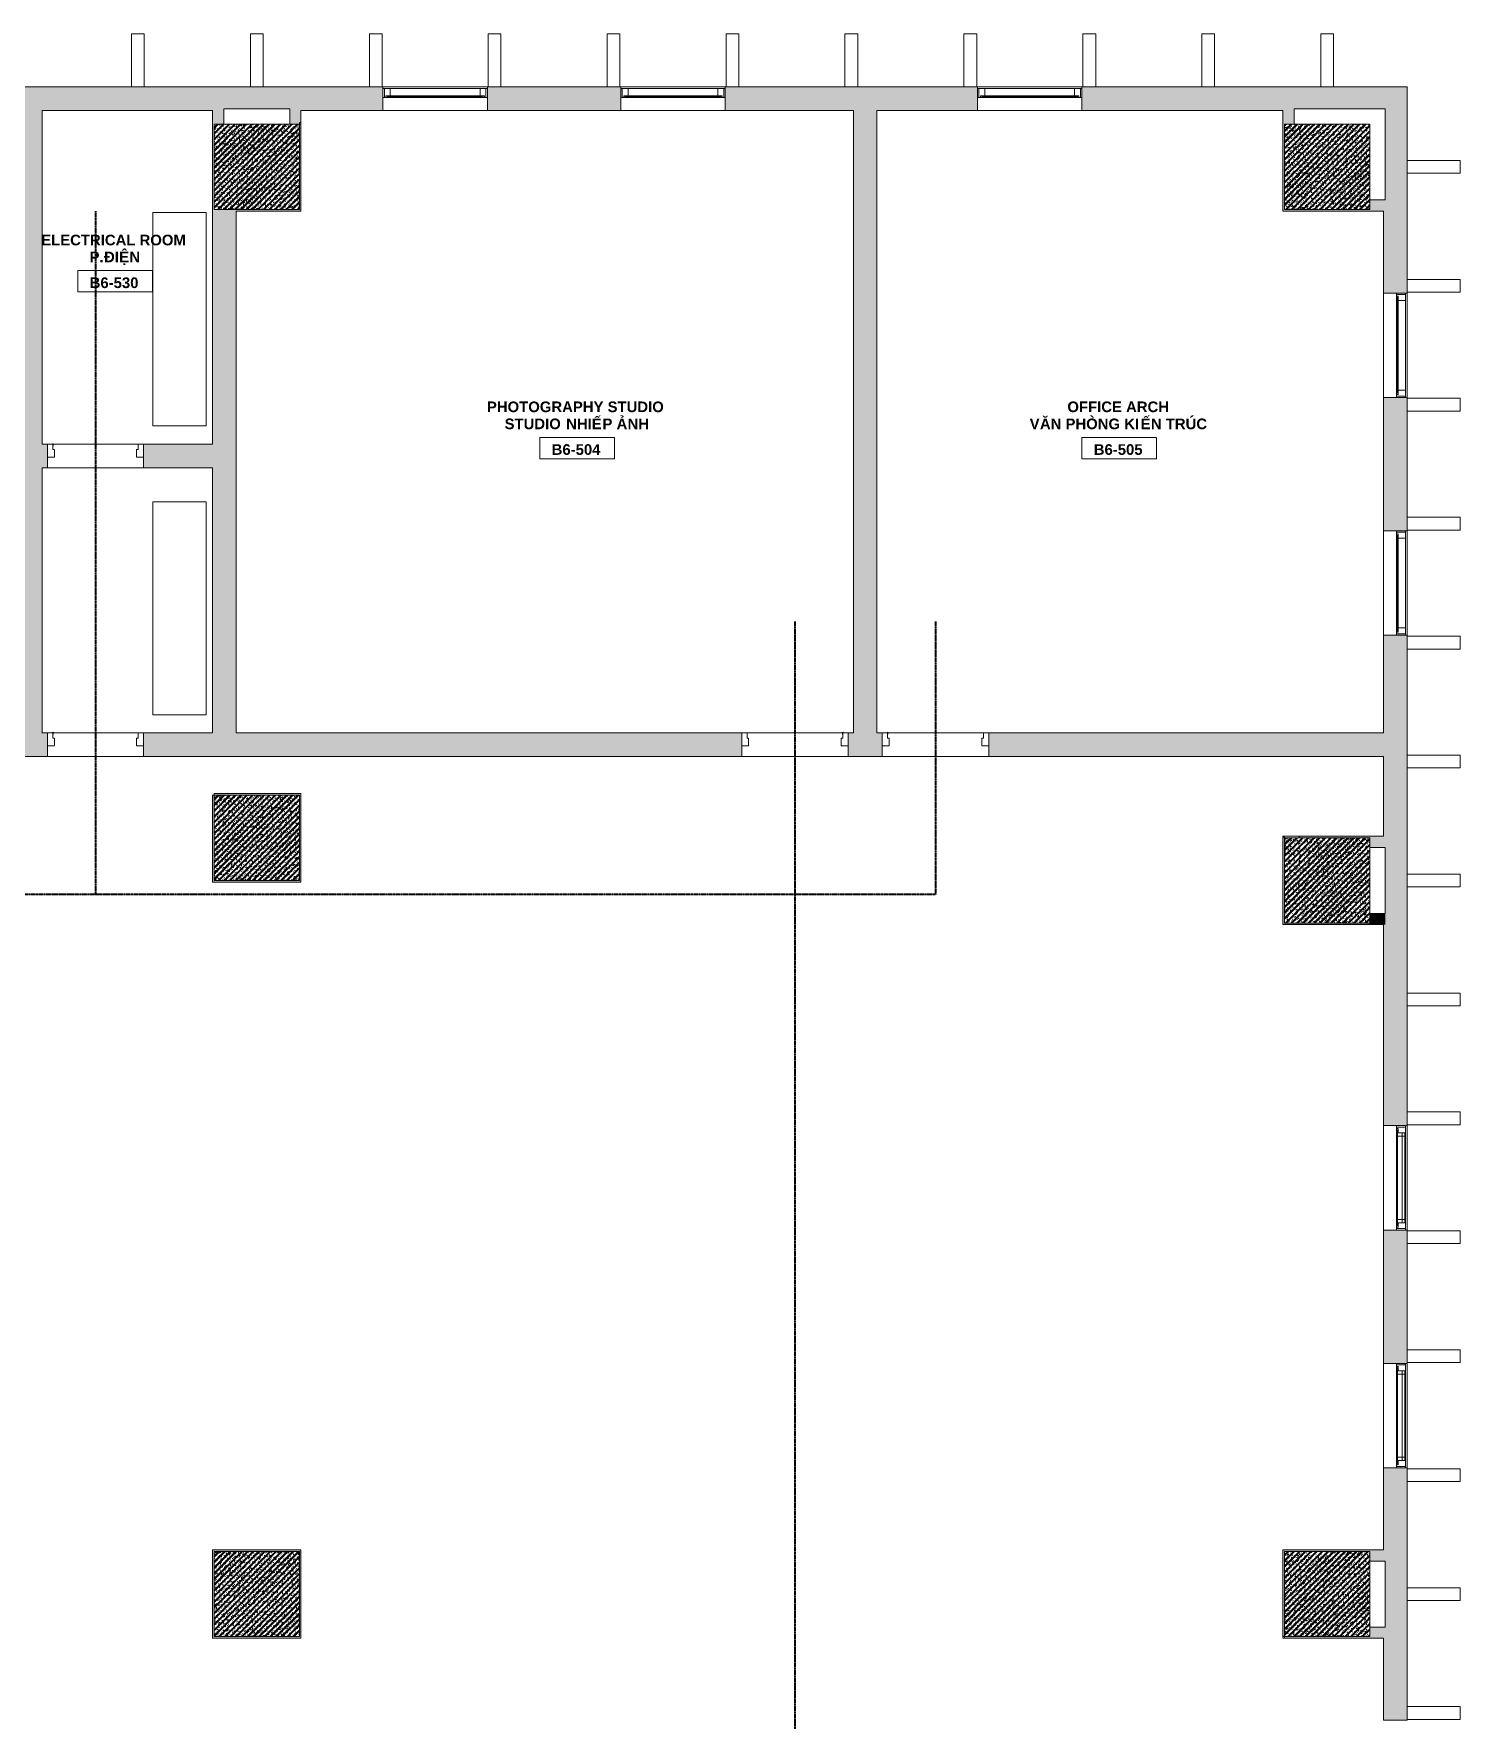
# Model space of a CAD drawing. Header units: millimetres. Extents: x -34669 to 32595, y 16058 to 152521.
# Drawn here: x 4466 to 17860, y 59662 to 75497 of the extents above; entities that cross this region are included whole.
import ezdxf

# ---------------------------------------------------------------- set-up
doc = ezdxf.new("R2010")
doc.units = ezdxf.units.MM
doc.linetypes.add('Dash', pattern=[6.35, 3.175, -3.175])
doc.linetypes.add('dash 1-1', pattern=[2, 1, -1])
for name, color, linetype, lineweight in [('A-AREA-IDEN', 2, 'Continuous', 9), ('A-DETL', 90, 'Continuous', 5), ('A-DOOR', 31, 'Continuous', 5), ('A-DOOR-FRAM', 31, 'Continuous', 5), ('A-FLOR', 192, 'Continuous', 5), ('A-GLAZ', 151, 'Continuous', 5), ('A-GLAZ-CWMG', 51, 'Continuous', 5), ('A-GLAZ-HDLN', 1, 'Dash', 5), ('A-WALL', 113, 'Continuous', 5), ('A-WALL-PATT', 111, 'Continuous', 5), ('S-COLS', 52, 'Continuous', 5)]:
    doc.layers.add(name, color=color, linetype=linetype, lineweight=lineweight)
doc.styles.add('Arial_B', font='arialbd.ttf', dxfattribs={"height": 100})
doc.styles.add('Arial_B_1', font='arialbd.ttf', dxfattribs={"height": 100})
pattern_1 = [(50, (0, 0), (63.763904, -5.57885), [6.668, -73.343]), (355, (0, 0), (-12.334876, 66.869514), [5.334, -58.674]), (100.451, (5.314, -0.465), (51.43036, 61.29098), [5.667, -62.332]), (46.184, (0, 17.78), (94.87722, -14.714836), [10.001, -110.014]), (96.636, (7.91, 16.55), (83.09115, 86.5993), [8.5, -93.497]), (351.184, (0, 17.78), (83.09204, 86.59928), [8.001, -88.011]), (21, (8.89, 13.335), (53.064487, -35.792726), [6.667, -73.342]), (326, (8.89, 13.335), (21.63066, 64.46546), [5.334, -58.674]), (71.451, (13.31, 10.35), (74.69646, 28.672367), [5.667, -62.332]), (37.5, (0, 0), (1.080413, 29.594271), [1.676, -56.286, 1.676, -57.887, -58.896]), (37.5, (0, 0), (1.080413, 29.594271), [-117.526, 1.676, -57.22]), (7.5, (0, 0), (23.386368, 35.063507), [1.676, -32.283, 1.676, -54.953, -22.447]), (7.5, (0, 0), (23.386368, 35.063507), [-90.589, 1.676, -20.771]), (327.5, (-19.825, 0), (47.456567, -2.005468), [1.676, -20.549, 1.676, -67.666, -92.011]), (327.5, (-19.825, 0), (47.456567, -2.005468), [-91.567, 1.676, -90.335]), (317.5, (-28.715, 0), (51.844948, 8.89904), [1.676, -27.216, 1.676, -44.374, -65.342]), (317.5, (-28.715, 0), (51.844948, 8.89904), [-74.943, 1.676, -63.665]), (45, (0, 0), (-26.715908, 26.715908), []), (45, (0, 10.89), (-26.715908, 26.715908), [])]

# ---------------------------------------------------------------- blocks, each defined once
blk = doc.blocks.new('M_Concrete-Square-Column - C1 - 800 X 800-8582966-5th Traffic Floor Plan - Pedestrian')
at = {"layer": 'S-COLS'}
h = blk.add_hatch(dxfattribs=at)
h.set_pattern_fill('FP_3', color=256, style=0, pattern_type=2)
h.set_pattern_definition([(50, (-16610.066, -74247), (63.763904, -5.57885), [6.667, -73.342]), (355, (-16610.066, -74247), (-12.334876, 66.869514), [5.334, -58.674]), (100.451, (-16604.75, -74247.465), (51.43036, 61.29098), [5.667, -62.332]), (46.184, (-16610.066, -74229.22), (94.87722, -14.714836), [10.001, -110.014]), (96.636, (-16602.16, -74230.45), (83.09115, 86.5993), [8.5, -93.497]), (351.184, (-16610.07, -74229.22), (83.09204, 86.59928), [8.001, -88.011]), (21, (-16601.176, -74233.665), (53.064487, -35.792726), [6.668, -73.343]), (326, (-16601.176, -74233.665), (21.63066, 64.46546), [5.334, -58.674]), (71.451, (-16596.754, -74236.65), (74.69646, 28.672367), [5.667, -62.332]), (37.5, (-16610.066, -74247), (1.080413, 29.594271), [1.676, -56.286, 1.676, -57.887, -58.896]), (37.5, (-16610.066, -74247), (1.080413, 29.594271), [-117.526, 1.676, -57.22]), (7.5, (-16610.066, -74247), (23.386368, 35.063507), [1.676, -32.283, 1.676, -54.953, -22.447]), (7.5, (-16610.066, -74247), (23.386368, 35.063507), [-90.589, 1.676, -20.771]), (327.5, (-16629.89, -74247), (47.456567, -2.005468), [1.676, -20.549, 1.676, -67.666, -92.011]), (327.5, (-16629.89, -74247), (47.456567, -2.005468), [-91.567, 1.676, -90.335]), (317.5, (-16638.78, -74247), (51.844948, 8.89904), [1.676, -27.216, 1.676, -44.374, -65.342]), (317.5, (-16638.78, -74247), (51.844948, 8.89904), [-74.943, 1.676, -63.665]), (45, (-16610.066, -74247), (-26.716616, 26.716616), []), (45, (-16610.066, -74236.11), (-26.716616, 26.716616), [])])
h.paths.add_polyline_path([(-400, -400), (400, -400), (400, 400), (-400, 400)])
at = {"layer": 'S-COLS', "lineweight": 15}
for p, q in [((400, 400), (-400, 400)), ((-400, 400), (-400, -400)), ((400, -400), (400, 400)), ((-400, -400), (400, -400))]:
    blk.add_line(p, q, dxfattribs=at)
blk = doc.blocks.new('M_Concrete-Square-Column - C1 - 800 X 800-V1-5th Traffic Floor Plan - Pedestrian')
at = {"layer": 'S-COLS'}
h = blk.add_hatch(dxfattribs=at)
h.set_pattern_fill('FP_4', color=256, style=0, pattern_type=2)
h.set_pattern_definition([(50, (-16610.066, -60847), (63.763904, -5.57885), [6.667, -73.342]), (355, (-16610.066, -60847), (-12.334876, 66.869514), [5.334, -58.674]), (100.451, (-16604.75, -60847.465), (51.43036, 61.29098), [5.667, -62.332]), (46.184, (-16610.066, -60829.22), (94.87722, -14.71484), [10.001, -110.014]), (96.636, (-16602.16, -60830.45), (83.09115, 86.5993), [8.5, -93.497]), (351.184, (-16610.07, -60829.22), (83.09204, 86.59928), [8.001, -88.011]), (21, (-16601.176, -60833.665), (53.064487, -35.792726), [6.668, -73.343]), (326, (-16601.176, -60833.665), (21.63066, 64.46546), [5.334, -58.674]), (71.451, (-16596.754, -60836.65), (74.69646, 28.67237), [5.667, -62.332]), (37.5, (-16610.066, -60847), (1.080413, 29.594271), [1.676, -56.286, 1.676, -57.887, -58.896]), (37.5, (-16610.066, -60847), (1.080413, 29.594271), [-117.526, 1.676, -57.22]), (7.5, (-16610.066, -60847), (23.386368, 35.063507), [1.676, -32.283, 1.676, -54.953, -22.447]), (7.5, (-16610.066, -60847), (23.386368, 35.063507), [-90.589, 1.676, -20.771]), (327.5, (-16629.89, -60847), (47.456567, -2.005468), [1.676, -20.549, 1.676, -67.666, -92.011]), (327.5, (-16629.89, -60847), (47.456567, -2.005468), [-91.567, 1.676, -90.335]), (317.5, (-16638.78, -60847), (51.844948, 8.89904), [1.676, -27.216, 1.676, -44.374, -65.342]), (317.5, (-16638.78, -60847), (51.844948, 8.89904), [-74.943, 1.676, -63.665]), (45, (-16610.066, -60847), (-26.716616, 26.716616), []), (45, (-16610.066, -60836.11), (-26.716616, 26.716616), [])])
h.paths.add_polyline_path([(400, -400), (400, 400), (-400, 400), (-400, -400)])
at = {"layer": 'S-COLS', "lineweight": 15}
for p, q in [((400, 400), (-400, 400)), ((-400, 400), (-400, -400)), ((400, -400), (400, 400)), ((-400, -400), (400, -400))]:
    blk.add_line(p, q, dxfattribs=at)
blk = doc.blocks.new('DP3-D301 - DP3-D301-9166700-5th Traffic Floor Plan - Pedestrian')
at = {"layer": 'A-DOOR'}
for p, q in [((447, 113), (447, 94)), ((447, 94), (450, 94)), ((450, 94), (450, 108))]:
    blk.add_line(p, q, dxfattribs=at)
for centre, radius, start, end in [((450, 113), 3, 290.6789, 180), ((450, 113), 3, 48.0065, 121.3362), ((450, 113), 3, 48.0065, 121.3362), ((450, 113), 3, 48.0065, 121.3362), ((450, 113), 3, 48.0065, 121.3362), ((450, 113), 3, 48.0065, 121.3362), ((450, 113), 3, 48.0065, 121.3362), ((450, 113), 3, 48.0065, 121.3362), ((452, 108), 2.19, 120.9247, 176.9338)]:
    blk.add_arc(centre, radius, start, end, dxfattribs=at)
at = {"layer": 'A-DOOR-FRAM'}
for p, q in [((-450, 110), (-500, 110)), ((-450, 60), (-450, 110)), ((-435, 60), (-450, 60)), ((-435, -10), (-435, 60)), ((450, 60), (435, 60)), ((435, 60), (435, -10)), ((450, 94), (450, 60)), ((500, 110), (451, 110)), ((-500, -10), (-435, -10)), ((435, -10), (500, -10))]:
    blk.add_line(p, q, dxfattribs=at)
blk = doc.blocks.new('DP3-D301 - DP3-D301-9166699-5th Traffic Floor Plan - Pedestrian')
at = {"layer": 'A-DOOR'}
for p, q in [((447, -94), (447, -113)), ((450, -94), (447, -94)), ((450, -108), (450, -94))]:
    blk.add_line(p, q, dxfattribs=at)
for centre, radius, start, end in [((450, -113), 3, 180, 69.3211), ((450, -113), 3, 238.6638, 311.9935), ((450, -113), 3, 238.6638, 311.9935), ((450, -113), 3, 238.6638, 311.9935), ((450, -113), 3, 238.6638, 311.9935), ((450, -113), 3, 238.6638, 311.9935), ((450, -113), 3, 238.6638, 311.9935), ((450, -113), 3, 238.6638, 311.9935), ((452, -108), 2.19, 183.0662, 239.0753)]:
    blk.add_arc(centre, radius, start, end, dxfattribs=at)
at = {"layer": 'A-DOOR-FRAM'}
for p, q in [((-500, 10), (-435, 10)), ((-435, 10), (-435, -60)), ((435, 10), (500, 10)), ((435, -60), (435, 10)), ((-450, -110), (-500, -110)), ((-450, -60), (-450, -110)), ((-435, -60), (-450, -60)), ((450, -60), (435, -60)), ((450, -94), (450, -60)), ((500, -110), (451, -110))]:
    blk.add_line(p, q, dxfattribs=at)
blk = doc.blocks.new('DP3-D101 - DP3-D101-9444226-5th Traffic Floor Plan - Pedestrian')
at = {"layer": 'A-DOOR'}
for p, q in [((-447, 10), (-388, 10)), ((-385, 7), (-385, -57)), ((385, -57), (385, 7)), ((388, 10), (447, 10)), ((-403, -110), (-447, -110)), ((-400, -63), (-400, -107)), ((-388, -60), (-397, -60)), ((397, -60), (388, -60)), ((397, -94), (397, -113)), ((400, -94), (397, -94)), ((400, -94), (400, -63)), ((400, -108), (400, -94)), ((447, -110), (403, -110))]:
    blk.add_line(p, q, dxfattribs=at)
for centre, radius, start, end in [((-447, 7), 3, 90, 180), ((-447, 7), 3, 90, 180), ((-388, 7), 3, 0, 90), ((-388, 7), 3, 0, 90), ((388, 7), 3, 90, 180), ((388, 7), 3, 90, 180), ((447, 7), 3, 0, 90), ((447, 7), 3, 0, 90), ((-447, -107), 3, 179.9639, 270), ((-447, -107), 3, 179.9639, 218.5508), ((-447, -107), 3, 231.4131, 270), ((-403, -107), 3, 270, 360), ((-403, -107), 3, 270, 0), ((-397, -63), 3, 90, 180), ((-388, -57), 3, 270, 0), ((-388, -57), 3, 270, 0), ((388, -57), 3, 180, 270), ((388, -57), 3, 180, 270), ((397, -63), 3, 0, 90), ((400, -113), 3, 180, 69.3211), ((400, -113), 3, 238.6638, 311.9935), ((400, -113), 3, 238.6638, 311.9935), ((400, -113), 3, 238.6638, 311.9935), ((400, -113), 3, 238.6638, 311.9935), ((400, -113), 3, 238.6638, 311.9935), ((400, -113), 3, 238.6638, 311.9935), ((400, -113), 3, 238.6638, 311.9935), ((403, -107), 3, 180, 270), ((403, -107), 3, 180, 270), ((402, -108), 2.19, 183.0662, 239.0753), ((447, -107), 3, 270, 0.0361), ((447, -107), 3, 270, 308.5869), ((447, -107), 3, 321.4492, 0.0361)]:
    blk.add_arc(centre, radius, start, end, dxfattribs=at)
blk = doc.blocks.new('Rectangular Mullion - TWOG-PROFILE-Mullion-120X500-11979639-5th Traffic Floor Plan - Pedestrian')
at = {"layer": 'A-GLAZ-CWMG'}
for p, q in [((-120, -250), (-120, 250)), ((-120, 250), (0, 250)), ((0, 250), (0, -250)), ((0, -250), (-120, -250))]:
    blk.add_line(p, q, dxfattribs=at)
blk = doc.blocks.new('Rectangular Mullion - TWOG-PROFILE-Mullion-120X500-11979637-5th Traffic Floor Plan - Pedestrian')
at = {"layer": 'A-GLAZ-CWMG'}
for p, q in [((-60, -250), (-60, 250)), ((-60, 250), (60, 250)), ((60, 250), (60, -250)), ((60, -250), (-60, -250))]:
    blk.add_line(p, q, dxfattribs=at)
blk = doc.blocks.new('Rectangular Mullion - TWOG-PROFILE-Mullion-120X500-11979640-5th Traffic Floor Plan - Pedestrian')
at = {"layer": 'A-GLAZ-CWMG'}
for p, q in [((0, 250), (-120, 250)), ((-120, 250), (-120, -250)), ((0, -250), (0, 250)), ((-120, -250), (0, -250))]:
    blk.add_line(p, q, dxfattribs=at)
blk = doc.blocks.new('VGU_CLUSTER_W1B - W2B - W3B - VGU_CLUSTER_W2B-12355422-5th Traffic Floor Plan - Pedestrian')
at = {"layer": 'A-GLAZ', "lineweight": 9}
for p, q in [((-477, 95), (-490, 95)), ((-490, 12), (-477, 12)), ((-477, 95), (-477, 12)), ((-421, 95), (-477, 95)), ((-477, 12), (-477, 95)), ((-477, 12), (-462, 12)), ((-462, 12), (-462, 28)), ((-462, 28), (-421, 28)), ((-421, 28), (-451, 28)), ((-451, 28), (-451, 21)), ((-451, 21), (-391, 21)), ((-421, 28), (-421, 95)), ((-421, 88), (-421, 28)), ((-391, 88), (-421, 88)), ((421, 88), (-421, 88)), ((-421, 88), (-421, 63)), ((-421, 63), (421, 63)), ((-391, 21), (-391, 88)), ((421, 88), (391, 88)), ((391, 88), (391, 21)), ((391, 21), (451, 21)), ((477, 95), (421, 95)), ((421, 95), (421, 28)), ((421, 28), (421, 88)), ((421, 63), (421, 88)), ((451, 28), (421, 28)), ((421, 28), (462, 28)), ((451, 21), (451, 28)), ((462, 28), (462, 12)), ((462, 12), (477, 12)), ((477, 12), (477, 95)), ((490, 95), (477, 95)), ((477, 95), (477, 12)), ((477, 12), (490, 12))]:
    blk.add_line(p, q, dxfattribs=at)
at = {"layer": 'A-GLAZ'}
for p, q in [((-462, 12), (462, 12)), ((421, 95), (-421, 95)), ((-391, 21), (391, 21))]:
    blk.add_line(p, q, dxfattribs=at)
at = {"layer": 'A-GLAZ-HDLN'}
for p, q in [((-21, 95), (0, 95)), ((-21, 12), (0, 12)), ((21, 95), (0, 95)), ((21, 12), (0, 12))]:
    blk.add_line(p, q, dxfattribs=at)
blk = doc.blocks.new('VGU_CLUSTER_W1C - W2C - VGU_CLUSTER_W2C-8584645-5th Traffic Floor Plan - Pedestrian')
at = {"layer": 'A-GLAZ', "lineweight": 9}
for p, q in [((-477, 95), (-490, 95)), ((-490, 12), (-477, 12)), ((-477, 95), (-477, 12)), ((-421, 95), (-477, 95)), ((-477, 12), (-477, 95)), ((-477, 12), (-462, 12)), ((-462, 12), (-462, 28)), ((-462, 28), (-421, 28)), ((-421, 28), (-451, 28)), ((-451, 28), (-451, 21)), ((-451, 21), (-391, 21)), ((-391, 21), (-391, 28)), ((391, 28), (391, 21)), ((391, 21), (451, 21)), ((477, 95), (421, 95)), ((421, 28), (462, 28)), ((451, 28), (421, 28)), ((451, 21), (451, 28)), ((462, 28), (462, 12)), ((462, 12), (477, 12)), ((477, 12), (477, 95)), ((490, 95), (477, 95)), ((477, 95), (477, 12)), ((477, 12), (490, 12))]:
    blk.add_line(p, q, dxfattribs=at)
at = {"layer": 'A-GLAZ'}
for p, q in [((-462, 12), (462, 12)), ((-421, 95), (421, 95)), ((-421, 95), (-421, 28)), ((421, 28), (-421, 28)), ((-391, 21), (391, 21)), ((421, 95), (421, 28))]:
    blk.add_line(p, q, dxfattribs=at)
blk = doc.blocks.new('Room Tag - Room Tag-8377849-5th Traffic Floor Plan - Pedestrian')
at = {"layer": 'A-AREA-IDEN'}
for p, q in [((-7, -0.80625), (-7, -4.80625)), ((-7, -0.80625), (7, -0.80625)), ((7, -0.80625), (7, -4.80625)), ((-7, -4.80625), (7, -4.80625))]:
    blk.add_line(p, q, dxfattribs=at)

msp = doc.modelspace()

# ---------------------------------------------------------------- hatches: boundary and pattern name
at = {"layer": 'A-WALL-PATT'}
h = msp.add_hatch(color=256, dxfattribs=at)
h.paths.add_polyline_path([(4545, 74777), (6145, 74777), (6145, 74997), (1104, 74997), (1104, 74777), (4325, 74777)])
h.paths.add_polyline_path([(-2975, 74777), (-2252, 74777), (-2252, 74997), (-2975, 74997), (-2975, 74908)])
for points in [[(6160, 74647), (6250, 74647), (6250, 74997), (6145, 74997), (6145, 74647)], [(6250, 74792), (6870, 74792), (6870, 74997), (6250, 74997), (6250, 74908)], [(6870, 74647), (6975, 74647), (6975, 74997), (6870, 74997), (6870, 74777)], [(16195, 74647), (16300, 74647), (16300, 74997), (16210, 74997), (16210, 74777), (16195, 74777)], [(16300, 74792), (17155, 74792), (17155, 74997), (16300, 74997), (16300, 74908)], [(17360, 73937), (17360, 74997), (17155, 74997), (17155, 73937)], [(4340, 71832), (4545, 71832), (4545, 74777), (4325, 74777), (4325, 71832)], [(12260, 68932), (12383, 68932), (12383, 74777), (12163, 74777), (12163, 68932)], [(6160, 73832), (6160, 74647), (6145, 74647), (6145, 73832)], [(6975, 73832), (6975, 74662), (6960, 74662), (6960, 73832)], [(16210, 73832), (16210, 74647), (16195, 74647), (16195, 73832)], [(6365, 68932), (6365, 73832), (6145, 73832), (6145, 68932)], [(6365, 73832), (6960, 73832), (6960, 73847), (6160, 73847), (6160, 73832)], [(16210, 73832), (17010, 73832), (17010, 73847), (16210, 73847)], [(17010, 73832), (17140, 73832), (17140, 73847), (17360, 73847), (17360, 73937), (17010, 73937), (17010, 73847)], [(4545, 68712), (4545, 71832), (4340, 71832), (4340, 68712)], [(6160, 67532), (6160, 68347), (6145, 68347), (6145, 67532)], [(6960, 68362), (6160, 68362), (6160, 68347), (6960, 68347)], [(6975, 67532), (6975, 68362), (6960, 68362), (6960, 67532)], [(16210, 67132), (16210, 67955), (16195, 67955), (16195, 67132)], [(17010, 67962), (16348, 67962), (16348, 67947), (17010, 67947)], [(17155, 67857), (17360, 67857), (17360, 67947), (17140, 67947), (17140, 67962), (17010, 67962), (17010, 67857), (17140, 67857)], [(17360, 67132), (17360, 67857), (17155, 67857), (17155, 67132)], [(6960, 67547), (6160, 67547), (6160, 67532), (6960, 67532)], [(17010, 67147), (16210, 67147), (16210, 67132), (17010, 67132)], [(17140, 67132), (17155, 67132), (17155, 67237), (17010, 67237), (17010, 67132)], [(6160, 61247), (6975, 61247), (6975, 61262), (6145, 61262), (6145, 61247)], [(6145, 60447), (6160, 60447), (6160, 61247), (6145, 61247), (6145, 60835)], [(6975, 60432), (6975, 61247), (6960, 61247), (6960, 60432)], [(16210, 61247), (17010, 61247), (17010, 61262), (16195, 61262), (16195, 61247)], [(16195, 60447), (16210, 60447), (16210, 61247), (16195, 61247), (16195, 60835)], [(17360, 61157), (17360, 61262), (17010, 61262), (17010, 61157), (17155, 61157)], [(17155, 60537), (17360, 60537), (17360, 61157), (17155, 61157), (17155, 60835)], [(17140, 60432), (17360, 60432), (17360, 60537), (17010, 60537), (17010, 60432)], [(6960, 60432), (6960, 60447), (6145, 60447), (6145, 60432), (6160, 60432)], [(17010, 60432), (17010, 60447), (16210, 60447), (16210, 60432)]]:
    msp.add_hatch(color=256, dxfattribs=at).paths.add_polyline_path(points)
h = msp.add_hatch(color=256, dxfattribs=at)
h.paths.add_polyline_path([(12383, 74777), (13328, 74777), (13328, 74997), (10958, 74997), (10958, 74777), (12163, 74777)])
h.paths.add_polyline_path([(8725, 74777), (9978, 74777), (9978, 74997), (8725, 74997), (8725, 74908)])
h.paths.add_polyline_path([(7745, 74777), (7745, 74997), (6975, 74997), (6975, 74777), (7057, 74777)])
h.paths.add_polyline_path([(14308, 74777), (16210, 74777), (16210, 74997), (14308, 74997), (14308, 74908)])
h = msp.add_hatch(color=256, dxfattribs=at)
h.paths.add_polyline_path([(17360, 67947), (17360, 69849), (17140, 69849), (17140, 67947)])
h.paths.add_polyline_path([(17140, 70829), (17360, 70829), (17360, 72082), (17140, 72082), (17140, 71390)])
h.paths.add_polyline_path([(17140, 73062), (17360, 73062), (17360, 73847), (17140, 73847), (17140, 73735)])
h = msp.add_hatch(color=256, dxfattribs=at)
h.paths.add_polyline_path([(4595, 71422), (4595, 71642), (4545, 71642), (4545, 71422)])
h.paths.add_polyline_path([(6145, 71422), (6145, 71642), (5495, 71642), (5495, 71422), (5901, 71422)])
h = msp.add_hatch(color=256, dxfattribs=at)
h.paths.add_polyline_path([(5901, 68712), (6145, 68712), (6145, 68932), (5495, 68932), (5495, 68712)])
h.paths.add_polyline_path([(4595, 68712), (4595, 68932), (4545, 68932), (4545, 68712)])
h = msp.add_hatch(color=256, dxfattribs=at)
h.paths.add_polyline_path([(10526, 68712), (11113, 68712), (11113, 68932), (6145, 68932), (6145, 68712), (8213, 68712)])
h.paths.add_polyline_path([(12113, 68712), (12433, 68712), (12433, 68932), (12113, 68932), (12113, 68751)])
h.paths.add_polyline_path([(15151, 68712), (17140, 68712), (17140, 68932), (13433, 68932), (13433, 68712)])
h = msp.add_hatch(color=256, dxfattribs=at)
h.paths.add_polyline_path([(17140, 61262), (17360, 61262), (17360, 62032), (17140, 62032), (17140, 62008)])
h.paths.add_polyline_path([(17140, 63012), (17360, 63012), (17360, 64265), (17140, 64265), (17140, 63180)])
h.paths.add_polyline_path([(17360, 65245), (17360, 67132), (17140, 67132), (17140, 65245), (17155, 65245)])
h = msp.add_hatch(color=256, dxfattribs=at)
h.paths.add_polyline_path([(17360, 54562), (17360, 55332), (17140, 55332), (17140, 54562)])
h.paths.add_polyline_path([(17360, 56312), (17360, 58682), (17140, 58682), (17140, 56312)])
h.paths.add_polyline_path([(17360, 59662), (17360, 60432), (17140, 60432), (17140, 59662)])
at = {"layer": 'S-COLS'}
h = msp.add_hatch(dxfattribs=at)
h.set_pattern_fill('FP_1', color=256, style=0, pattern_type=2)
h.set_pattern_definition(pattern_1)
h.paths.add_polyline_path([(6160, 73847), (6960, 73847), (6960, 74647), (6160, 74647), (6160, 74321)])
h = msp.add_hatch(dxfattribs=at)
h.set_pattern_fill('FP_1', color=256, style=0, pattern_type=2)
h.set_pattern_definition(pattern_1)
h.paths.add_polyline_path([(6960, 67547), (6960, 68347), (6160, 68347), (6160, 67547)])
h = msp.add_hatch(dxfattribs=at)
h.set_pattern_fill('FP_1', color=256, style=0, pattern_type=2)
h.set_pattern_definition(pattern_1)
h.paths.add_polyline_path([(17010, 67147), (17010, 67947), (16210, 67947), (16210, 67147)])
h = msp.add_hatch(dxfattribs=at)
h.set_pattern_fill('FP_1', color=256, style=0, pattern_type=2)
h.set_pattern_definition(pattern_1)
h.paths.add_polyline_path([(6160, 60447), (6960, 60447), (6960, 61247), (6160, 61247), (6160, 60835)])

# ---------------------------------------------------------------- linework, layer by layer
at = {"layer": 'A-DETL', "linetype": 'dash 1-1', "lineweight": 40}
for p, q in [((5045, 73832), (5045, 67415)), ((11613, 69977), (11613, 29987)), ((12933, 69977), (12933, 67415)), ((12933, 67415), (-4710, 67415))]:
    msp.add_line(p, q, dxfattribs=at)
at = {"layer": 'A-FLOR'}
for p, q in [((5585, 73817), (6085, 73817)), ((5585, 71817), (5585, 73817)), ((6085, 73817), (6085, 71817)), ((6085, 71817), (5585, 71817)), ((5585, 71102), (6085, 71102)), ((5585, 69102), (5585, 71102)), ((6085, 71102), (6085, 69102)), ((6085, 69102), (5585, 69102)), ((16195, 67955), (16195, 67962)), ((16195, 67962), (16348, 67962)), ((16195, 60432), (16195, 60447)), ((16210, 60432), (16195, 60432))]:
    msp.add_line(p, q, dxfattribs=at)
at = {"layer": 'A-WALL', "lineweight": 15}
for p, q in [((7745, 74997), (768, 74997)), ((7745, 74777), (7745, 74997)), ((9978, 74997), (8725, 74997)), ((8725, 74997), (8725, 74777)), ((9978, 74777), (9978, 74997)), ((13328, 74997), (10958, 74997)), ((10958, 74997), (10958, 74777)), ((13328, 74777), (13328, 74997)), ((17360, 74997), (14308, 74997)), ((14308, 74997), (14308, 74777)), ((17360, 73062), (17360, 74997)), ((6145, 74777), (4545, 74777)), ((4545, 71642), (4545, 74777)), ((6145, 74777), (6145, 71642)), ((6250, 74647), (6250, 74792)), ((6250, 74792), (6870, 74792)), ((6870, 74792), (6870, 74647)), ((6975, 73832), (6975, 74777)), ((6975, 74777), (7745, 74777)), ((8725, 74777), (9978, 74777)), ((10958, 74777), (12163, 74777)), ((12163, 74777), (12163, 68932)), ((12383, 68932), (12383, 74777)), ((12383, 74777), (13328, 74777)), ((14308, 74777), (16195, 74777)), ((16195, 74777), (16195, 73832)), ((16300, 74647), (16300, 74792)), ((16300, 74792), (17155, 74792)), ((17155, 74792), (17155, 73937)), ((6160, 73847), (6160, 74647)), ((6160, 74647), (6250, 74647)), ((6870, 74647), (6975, 74647)), ((6975, 74662), (6960, 74662)), ((6960, 74662), (6960, 73847)), ((6960, 73847), (6160, 73847)), ((6365, 73832), (6975, 73832)), ((6365, 68932), (6365, 73832)), ((16195, 73832), (17140, 73832)), ((17155, 73937), (17010, 73937)), ((17140, 73832), (17140, 73062)), ((17140, 73062), (17360, 73062)), ((17140, 72082), (17140, 70829)), ((17360, 72082), (17140, 72082)), ((17360, 70829), (17360, 72082)), ((4595, 71642), (4545, 71642)), ((4595, 71422), (4595, 71642)), ((6145, 71642), (5495, 71642)), ((5495, 71642), (5495, 71422)), ((4545, 71422), (4595, 71422)), ((4545, 68932), (4545, 71422)), ((5495, 71422), (6145, 71422)), ((6145, 71422), (6145, 68932)), ((17140, 70829), (17360, 70829)), ((17140, 69849), (17140, 68932)), ((17360, 69849), (17140, 69849)), ((17360, 65245), (17360, 69849)), ((4595, 68932), (4545, 68932)), ((4595, 68712), (4595, 68932)), ((6145, 68932), (5495, 68932)), ((5495, 68932), (5495, 68712)), ((11113, 68932), (6365, 68932)), ((11113, 68712), (11113, 68932)), ((12163, 68932), (12113, 68932)), ((12113, 68932), (12113, 68712)), ((12433, 68932), (12383, 68932)), ((12433, 68712), (12433, 68932)), ((17140, 68932), (13433, 68932)), ((13433, 68932), (13433, 68712)), ((3740, 68712), (4595, 68712)), ((5495, 68712), (11113, 68712)), ((12113, 68712), (12433, 68712)), ((13433, 68712), (17140, 68712)), ((17140, 68712), (17140, 67962)), ((6145, 68347), (6145, 67532)), ((6145, 68347), (6960, 68347)), ((6160, 67547), (6160, 68362)), ((6975, 68362), (6160, 68362)), ((6960, 68347), (6960, 67547)), ((6975, 67532), (6975, 68362)), ((16195, 67955), (16195, 67132)), ((16210, 67955), (16195, 67955)), ((16210, 67147), (16210, 67955)), ((17140, 67962), (16348, 67962)), ((16348, 67962), (16348, 67947)), ((16348, 67947), (17010, 67947)), ((17010, 67947), (17010, 67857)), ((17010, 67857), (17155, 67857)), ((17155, 67857), (17155, 67237)), ((6145, 67532), (6975, 67532)), ((6960, 67547), (6160, 67547)), ((17010, 67147), (16210, 67147)), ((17155, 67237), (17010, 67237)), ((17010, 67237), (17010, 67147)), ((16195, 67132), (17140, 67132)), ((17140, 67132), (17140, 65245)), ((17140, 65245), (17360, 65245)), ((17140, 64265), (17140, 63012)), ((17360, 64265), (17140, 64265)), ((17360, 63012), (17360, 64265)), ((17140, 63012), (17360, 63012)), ((17140, 62032), (17140, 61262)), ((17360, 62032), (17140, 62032)), ((17360, 59662), (17360, 62032)), ((6975, 61262), (6145, 61262)), ((6145, 61262), (6145, 60432)), ((6160, 61247), (6960, 61247)), ((6160, 60447), (6160, 61247)), ((6960, 61247), (6960, 60447)), ((6975, 60432), (6975, 61262)), ((17140, 61262), (16195, 61262)), ((16195, 61262), (16195, 60447)), ((17010, 61157), (17155, 61157)), ((17155, 61157), (17155, 60537)), ((17155, 60537), (17010, 60537)), ((6145, 60432), (6975, 60432)), ((6960, 60447), (6160, 60447)), ((16195, 60447), (16210, 60447)), ((16210, 60447), (16210, 60432)), ((16210, 60432), (17140, 60432)), ((17140, 60432), (17140, 59662)), ((17140, 59662), (17360, 59662))]:
    msp.add_line(p, q, dxfattribs=at)
at = {"layer": 'A-WALL'}
for p, q in [((7745, 74997), (8725, 74997)), ((9978, 74997), (10958, 74997)), ((13328, 74997), (14308, 74997)), ((8725, 74777), (7745, 74777)), ((10958, 74777), (9978, 74777)), ((14308, 74777), (13328, 74777)), ((17140, 72082), (17140, 73062)), ((17360, 73062), (17360, 72082)), ((4595, 71642), (4598, 71642)), ((4642, 71642), (4644, 71642)), ((4648, 71642), (5448, 71642)), ((5492, 71642), (5495, 71642)), ((5495, 71422), (4595, 71422)), ((17140, 69849), (17140, 70829)), ((17360, 70829), (17360, 69849)), ((4595, 68932), (4598, 68932)), ((4642, 68932), (4644, 68932)), ((4648, 68932), (5448, 68932)), ((5492, 68932), (5495, 68932)), ((11163, 68932), (12060, 68932)), ((12486, 68932), (13383, 68932)), ((5495, 68712), (4595, 68712)), ((12113, 68712), (11113, 68712)), ((13433, 68712), (12433, 68712)), ((17140, 64265), (17140, 65245)), ((17360, 65245), (17360, 64265)), ((17140, 62032), (17140, 63012)), ((17360, 63012), (17360, 62032))]:
    msp.add_line(p, q, dxfattribs=at)
at = {"layer": 'S-COLS', "lineweight": 15}
for p, q in [((6960, 74647), (6160, 74647)), ((6160, 74647), (6160, 73847)), ((6960, 73847), (6960, 74647)), ((6160, 73847), (6960, 73847)), ((6960, 68347), (6160, 68347)), ((6160, 68347), (6160, 67547)), ((6960, 67547), (6960, 68347)), ((17010, 67947), (16210, 67947)), ((16210, 67947), (16210, 67147)), ((17010, 67147), (17010, 67947)), ((6160, 67547), (6960, 67547)), ((16210, 67147), (17010, 67147)), ((6960, 61247), (6160, 61247)), ((6160, 61247), (6160, 60447)), ((6960, 60447), (6960, 61247)), ((6160, 60447), (6960, 60447))]:
    msp.add_line(p, q, dxfattribs=at)

# ---------------------------------------------------------------- block references
at = {"layer": 'A-AREA-IDEN', "xscale": 49.99999999999998, "yscale": 49.99999999999998, "zscale": 49.99999999999998}
for p in [(5230, 73313), (9568, 71747), (14657, 71747)]:
    msp.add_blockref('Room Tag - Room Tag-8377849-5th Traffic Floor Plan - Pedestrian', p, dxfattribs=at)
at = {"layer": 'A-DOOR', "rotation": 180}
for p in [(5045, 71532), (5045, 68822)]:
    msp.add_blockref('DP3-D101 - DP3-D101-9444226-5th Traffic Floor Plan - Pedestrian', p, dxfattribs=at)
at = {"layer": 'A-DOOR-FRAM'}
msp.add_blockref('DP3-D301 - DP3-D301-9166700-5th Traffic Floor Plan - Pedestrian', (11613, 68822), dxfattribs=at)
at = {"layer": 'A-DOOR-FRAM', "rotation": 180}
msp.add_blockref('DP3-D301 - DP3-D301-9166699-5th Traffic Floor Plan - Pedestrian', (12933, 68822), dxfattribs=at)
at = {"layer": 'A-GLAZ'}
for p in [(8235, 74887), (10468, 74887), (13818, 74887)]:
    msp.add_blockref('VGU_CLUSTER_W1C - W2C - VGU_CLUSTER_W2C-8584645-5th Traffic Floor Plan - Pedestrian', p, dxfattribs=at)
at = {"layer": 'A-GLAZ', "rotation": 270}
for name, p in [('VGU_CLUSTER_W1C - W2C - VGU_CLUSTER_W2C-8584645-5th Traffic Floor Plan - Pedestrian', (17250, 72572)), ('VGU_CLUSTER_W1C - W2C - VGU_CLUSTER_W2C-8584645-5th Traffic Floor Plan - Pedestrian', (17250, 70339)), ('VGU_CLUSTER_W1B - W2B - W3B - VGU_CLUSTER_W2B-12355422-5th Traffic Floor Plan - Pedestrian', (17250, 64755)), ('VGU_CLUSTER_W1B - W2B - W3B - VGU_CLUSTER_W2B-12355422-5th Traffic Floor Plan - Pedestrian', (17250, 62522))]:
    msp.add_blockref(name, p, dxfattribs=at)
at = {"layer": 'A-GLAZ-CWMG', "extrusion": (0, 0, -1)}
for p in [(-5443, 75247), (-6560, 75247), (-7677, 75247), (-8793, 75247), (-9910, 75247), (-11027, 75247), (-12143, 75247), (-13260, 75247), (-14377, 75247), (-15493, 75247)]:
    msp.add_blockref('Rectangular Mullion - TWOG-PROFILE-Mullion-120X500-11979637-5th Traffic Floor Plan - Pedestrian', p, dxfattribs=at)
at = {"layer": 'A-GLAZ-CWMG'}
msp.add_blockref('Rectangular Mullion - TWOG-PROFILE-Mullion-120X500-11979640-5th Traffic Floor Plan - Pedestrian', (16670, 75247), dxfattribs=at)
at = {"layer": 'A-GLAZ-CWMG', "extrusion": (0, 0, -1), "rotation": 90.00000000000007}
for name, p in [('Rectangular Mullion - TWOG-PROFILE-Mullion-120X500-11979639-5th Traffic Floor Plan - Pedestrian', (-17610, 74307)), ('Rectangular Mullion - TWOG-PROFILE-Mullion-120X500-11979637-5th Traffic Floor Plan - Pedestrian', (-17610, 73130)), ('Rectangular Mullion - TWOG-PROFILE-Mullion-120X500-11979637-5th Traffic Floor Plan - Pedestrian', (-17610, 72014)), ('Rectangular Mullion - TWOG-PROFILE-Mullion-120X500-11979637-5th Traffic Floor Plan - Pedestrian', (-17610, 70897)), ('Rectangular Mullion - TWOG-PROFILE-Mullion-120X500-11979637-5th Traffic Floor Plan - Pedestrian', (-17610, 69780)), ('Rectangular Mullion - TWOG-PROFILE-Mullion-120X500-11979637-5th Traffic Floor Plan - Pedestrian', (-17610, 68664)), ('Rectangular Mullion - TWOG-PROFILE-Mullion-120X500-11979637-5th Traffic Floor Plan - Pedestrian', (-17610, 67547)), ('Rectangular Mullion - TWOG-PROFILE-Mullion-120X500-11979637-5th Traffic Floor Plan - Pedestrian', (-17610, 66430)), ('Rectangular Mullion - TWOG-PROFILE-Mullion-120X500-11979637-5th Traffic Floor Plan - Pedestrian', (-17610, 65314)), ('Rectangular Mullion - TWOG-PROFILE-Mullion-120X500-11979637-5th Traffic Floor Plan - Pedestrian', (-17610, 64197)), ('Rectangular Mullion - TWOG-PROFILE-Mullion-120X500-11979637-5th Traffic Floor Plan - Pedestrian', (-17610, 63080)), ('Rectangular Mullion - TWOG-PROFILE-Mullion-120X500-11979637-5th Traffic Floor Plan - Pedestrian', (-17610, 61964)), ('Rectangular Mullion - TWOG-PROFILE-Mullion-120X500-11979637-5th Traffic Floor Plan - Pedestrian', (-17610, 60847)), ('Rectangular Mullion - TWOG-PROFILE-Mullion-120X500-11979637-5th Traffic Floor Plan - Pedestrian', (-17610, 59730))]:
    msp.add_blockref(name, p, dxfattribs=at)
at = {"layer": 'S-COLS', "lineweight": 15}
for name, p in [('M_Concrete-Square-Column - C1 - 800 X 800-8582966-5th Traffic Floor Plan - Pedestrian', (16610, 74247)), ('M_Concrete-Square-Column - C1 - 800 X 800-V1-5th Traffic Floor Plan - Pedestrian', (16610, 60847))]:
    msp.add_blockref(name, p, dxfattribs=at)

# ---------------------------------------------------------------- texts
at = {"layer": 'A-AREA-IDEN', "char_height": 100, "attachment_point": 1}
for s, insert, width, style in [('ELECTRICAL ROOM', (4536, 73610), 1679.54, 'Arial_B'), ('\\fArial|b1|i0|c254|p34|;Ệ', (5268, 73451), 116.24, 'Arial_B_1'), ('P.', (4990, 73451), 164.35, 'Arial_B'), ('ĐI', (5126, 73451), 172.36, 'Arial_B'), ('\\fArial|b1|i0|c0|p34|;N', (5364, 73451), 124.26, 'Arial_B'), ('B6-530', (4991, 73209), 565.19, 'Arial_B'), ('PHOTOGRAPHY STUDIO', (8721, 72044), 2048.31, 'Arial_B'), ('NHIẾ', (9465, 71884), 468.99, 'Arial_B'), ('Ả', (9938, 71884), 184.39, 'Arial_B'), ('ĂN PHÒNG KI', (13913, 71884), 1146.41, 'Arial_B'), ('OFFICE ARCH', (14171, 72044), 1174.47, 'Arial_B'), ('\\fArial|b1|i0|c254|p34|;Ế', (14859, 71884), 116.24, 'Arial_B_1'), ('N TRÚC', (14955, 71884), 653.38, 'Arial_B'), ('STUDIO ', (8887, 71884), 701.48, 'Arial_B'), ('P ', (9806, 71884), 160.34, 'Arial_B'), ('NH', (10041, 71884), 248.52, 'Arial_B'), ('\\fArial|b1|i0|c0|p34|;V', (13817, 71884), 116.24, 'Arial_B'), ('B6-504', (9329, 71643), 565.19, 'Arial_B'), ('B6-505', (14419, 71643), 565.19, 'Arial_B')]:
    msp.add_mtext(s, dxfattribs=dict(at, insert=insert, width=width, style=style))

doc.saveas('drawing.dxf')
